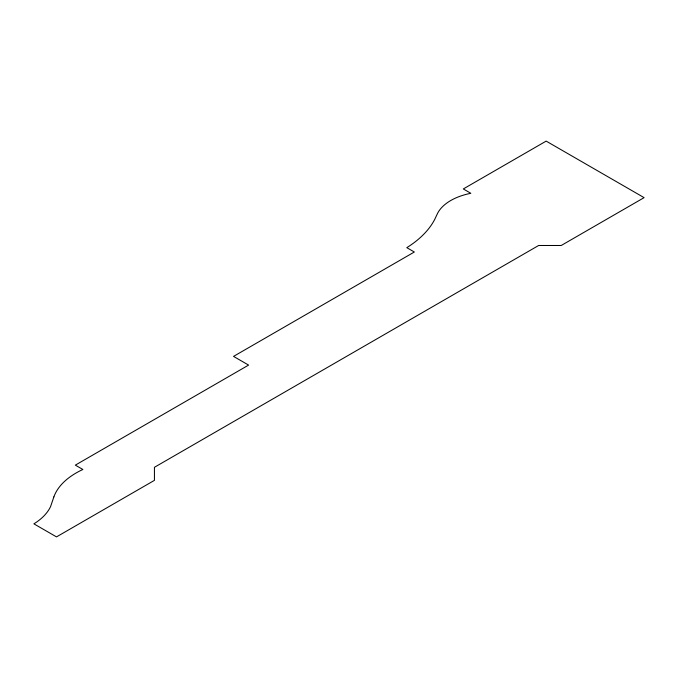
<?xml version="1.0" encoding="UTF-8"?>
<svg xmlns="http://www.w3.org/2000/svg" width="678" height="678" viewBox="0 0 678 678"><rect width="100%" height="100%" fill="white"/><g stroke="black" fill="none" stroke-linecap="round" stroke-linejoin="round"><path stroke-width="1.02" d="M53.867 496.906L50.562 506.635A71.105 41.053 0 0 1 33.9 523.848L56.503 536.891L154.431 480.355L154.431 467.303L538.637 245.487L561.231 245.487L644.1 197.645L546.163 141.109L463.303 188.95L470.837 193.298A52.223 30.146 0 0 0 437.107 214.324L434.768 219.316A124.998 72.173 0 0 1 406.8 247.665L414.334 252.013L233.537 356.399L248.597 365.095L75.334 465.133L82.869 469.481A81.86 47.265 0 0 0 53.867 496.906"/></g></svg>
